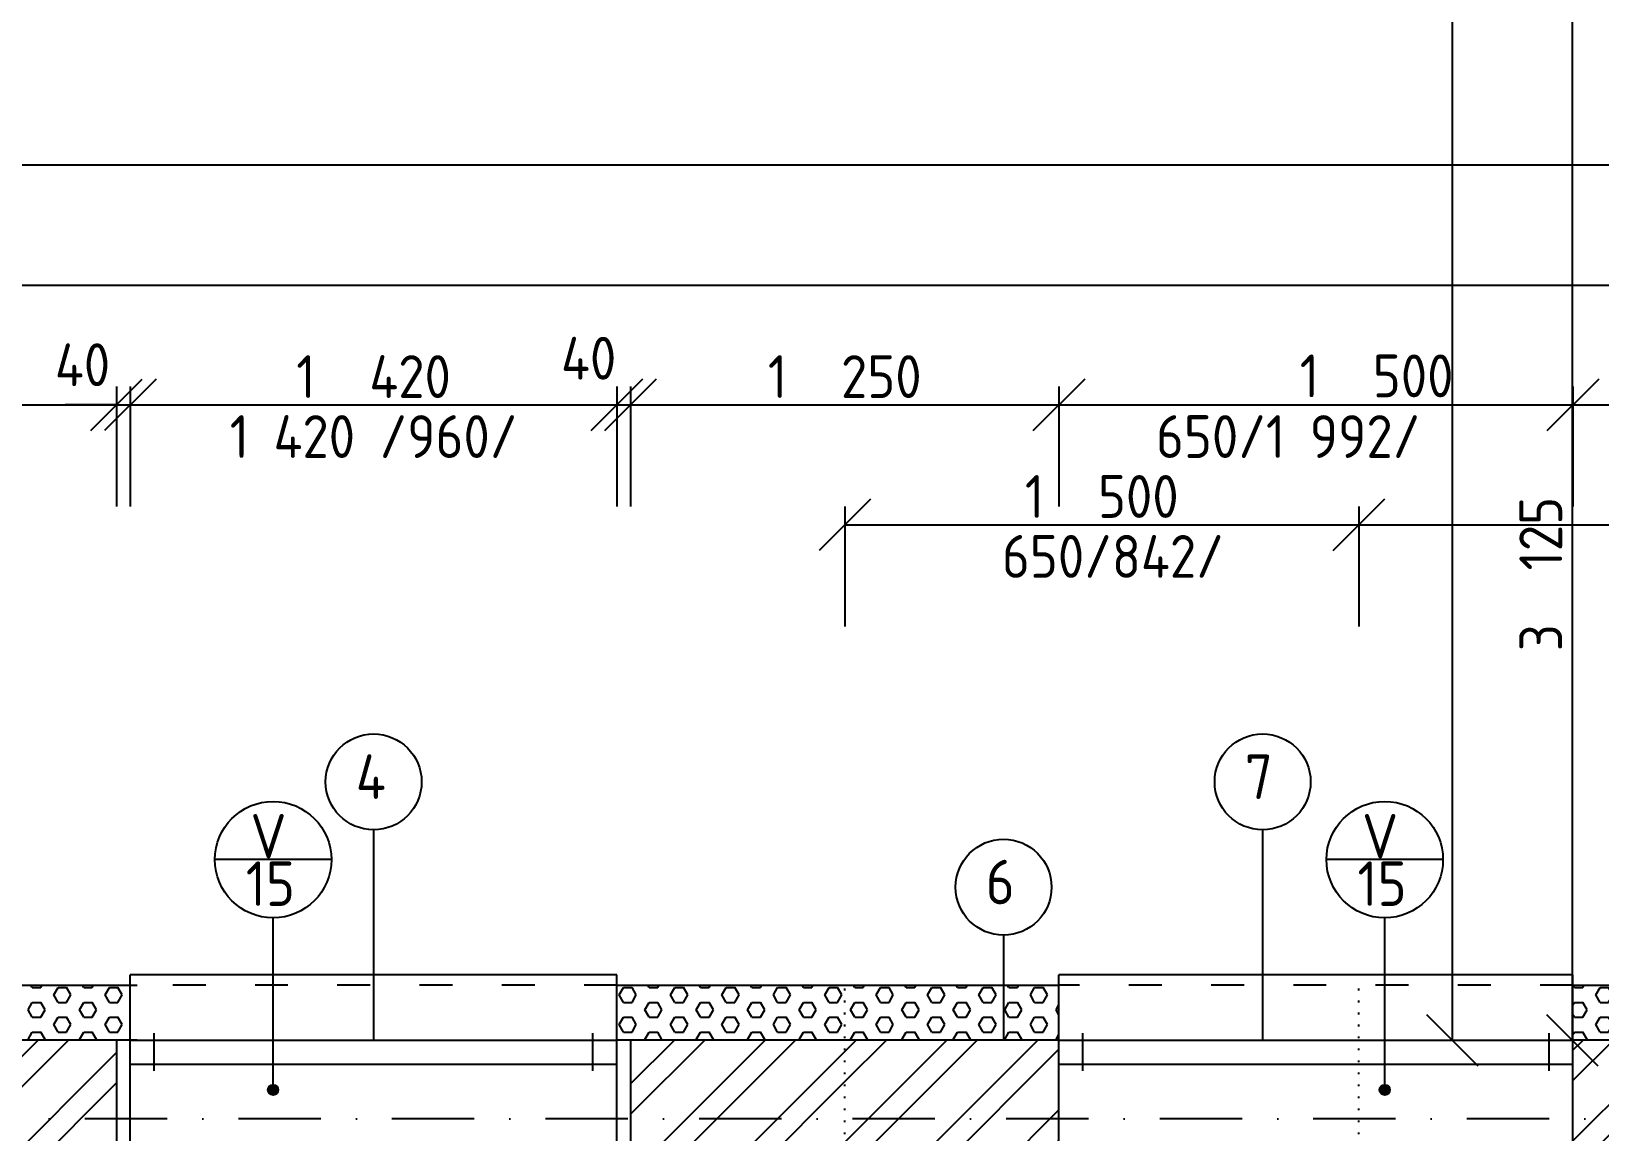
# Model space of a CAD drawing. Extents: x 4511820 to 5180432, y -1526536 to -944957.
# Drawn here: x 5020872 to 5025449, y -1245072 to -1241859 of the extents above; entities that cross this region are included whole.
import ezdxf

# ---------------------------------------------------------------- set-up
doc = ezdxf.new("R2010")
doc.units = 0
doc.header["$MEASUREMENT"] = 0
for name, pattern in [('ACAD_ISO03W100', [30, 12, -18]), ('ACAD_ISO07W100', [3.5, 0.5, -3]), ('BODKOCIARKOVANA_3', [5.6, 3, -1.3, 0, -1.3])]:
    doc.linetypes.add(name, pattern=pattern)
doc.layers.get('0').update_dxf_attribs({"linetype": 'CONTINUOUS'})
doc.layers.get('Defpoints').update_dxf_attribs({"color": 61, "linetype": 'CONTINUOUS'})
for name, color, linetype in [('KÓTY', 4, 'CONTINUOUS'), ('MÚRY', 1, 'CONTINUOUS'), ('OKNÁ', 143, 'CONTINUOUS'), ('osi', 253, 'CONTINUOUS'), ('TENKÁ', 7, 'CONTINUOUS'), ('ŠRAFY', 82, 'CONTINUOUS')]:
    doc.layers.add(name, color=color, linetype=linetype)
doc.styles.add('STYLE1', font='isocp.shx')
doc.dimstyles.new('STANDARD-50', dxfattribs={"dimtxt": 125, "dimasz": 150, "dimexe": 10, "dimexo": 200, "dimgap": 20, "dimtad": 1, "dimdsep": 46, "dimlunit": 6, "dimtxsty": 'STYLE1', "dimblk1": 'OBLIQUE', "dimblk2": 'OBLIQUE', "dimsah": 1, "dimcen": 2.5, "dimse1": 1, "dimse2": 1, "dimadec": 0, "dimazin": 0, "dimtfac": 1, "dimtmove": 1, "dimatfit": 3, "dimldrblk": 'OBLIQUE', "dimfxl": 1, "dimtolj": 1, "dimtzin": 0, "dimarcsym": 0})
pattern_1 = [(45, (584112, 2493.08), (-132.5825215, 132.5825215), []), (45, (584200.39, 2493.08), (-132.5825215, 132.5825215), [])]
pattern_2 = [(0, (0, -89070.035), (0, 43.3012702), [25, -50]), (120, (0, -89070.035), (-37.5, -21.6506351), [25, -50]), (60, (25, -89070.035), (-37.5, 21.6506351), [25, -50])]

# ---------------------------------------------------------------- blocks, each defined once
blk = doc.blocks.new('_OBLIQUE')
at = {"color": 0, "linetype": 'ByBlock'}
blk.add_line((-0.5, -0.5), (0.5, 0.5), dxfattribs=at)
blk = doc.blocks.new('*D13871')
at = {"layer": 'Defpoints', "color": 0}
for p in [(5028092.5, -1225674.2), (5025018.5, -1244804.2), (5028252.5, -1244804.2)]:
    blk.add_point(p, dxfattribs=at)
at = {"layer": 'KÓTY', "color": 0, "lineweight": -2}
blk.add_line((5025018.5, -1225674.2), (5025018.5, -1244804.2), dxfattribs=at)
at = {"layer": 'KÓTY', "color": 0, "linetype": 'ByBlock', "lineweight": -2, "xscale": 150, "yscale": 150, "zscale": 150}
for p, rotation in [((5025018.5, -1225674.2), 90), ((5025018.5, -1244804.2), 270)]:
    blk.add_blockref('_OBLIQUE', p, dxfattribs=dict(at, rotation=rotation))
at = {"layer": 'KÓTY', "color": 0, "insert": (5024936, -1235239.2), "char_height": 125, "attachment_point": 5, "rotation": 90, "style": 'STYLE1'}
blk.add_mtext('\\A1;19ﾠ130', dxfattribs=at)
blk = doc.blocks.new('*D13882')
at = {"layer": 'Defpoints', "color": 0}
for p in [(5028252.5, -1241679.2), (5025368.5, -1244804.2), (5028252.5, -1244804.2)]:
    blk.add_point(p, dxfattribs=at)
at = {"layer": 'KÓTY', "color": 0, "lineweight": -2}
blk.add_line((5025368.5, -1241679.2), (5025368.5, -1244804.2), dxfattribs=at)
at = {"layer": 'KÓTY', "color": 0, "linetype": 'ByBlock', "lineweight": -2, "xscale": 150, "yscale": 150, "zscale": 150}
for p, rotation in [((5025368.5, -1241679.2), 90), ((5025368.5, -1244804.2), 270)]:
    blk.add_blockref('_OBLIQUE', p, dxfattribs=dict(at, rotation=rotation))
at = {"layer": 'KÓTY', "color": 0, "insert": (5025277, -1243443.5), "char_height": 125, "attachment_point": 5, "rotation": 90, "style": 'STYLE1'}
blk.add_mtext('\\A1;3ﾠ125', dxfattribs=at)
blk = doc.blocks.new('*D13954')
at = {"layer": 'Defpoints', "color": 0}
for p in [(5027241, -1241679.2), (4994251, -1242249.7), (4994251, -1242249.7)]:
    blk.add_point(p, dxfattribs=at)
at = {"layer": 'KÓTY', "color": 0, "lineweight": -2}
blk.add_line((5027241, -1242249.7), (4994251, -1242249.7), dxfattribs=at)
at = {"layer": 'KÓTY', "color": 0, "linetype": 'ByBlock', "lineweight": -2, "xscale": 150, "yscale": 150, "zscale": 150, "rotation": 180}
blk.add_blockref('_OBLIQUE', (4994251, -1242249.7), dxfattribs=at)
at = {"layer": 'KÓTY', "color": 0, "linetype": 'ByBlock', "lineweight": -2, "xscale": 150, "yscale": 150, "zscale": 150}
blk.add_blockref('_OBLIQUE', (5027241, -1242249.7), dxfattribs=at)
at = {"layer": 'KÓTY', "color": 0, "insert": (5010746, -1242167.1), "char_height": 125, "attachment_point": 5, "style": 'STYLE1'}
blk.add_mtext('\\A1;32ﾠ990', dxfattribs=at)
blk = doc.blocks.new('*D13955')
at = {"layer": 'Defpoints', "color": 0}
for p in [(5027241, -1242599.7), (5007451, -1244804.2), (5027241, -1244804.2)]:
    blk.add_point(p, dxfattribs=at)
at = {"layer": 'KÓTY', "color": 0, "lineweight": -2}
blk.add_line((5007451, -1242599.7), (5027241, -1242599.7), dxfattribs=at)
at = {"layer": 'KÓTY', "color": 0, "linetype": 'ByBlock', "lineweight": -2, "xscale": 150, "yscale": 150, "zscale": 150, "rotation": 180}
blk.add_blockref('_OBLIQUE', (5007451, -1242599.7), dxfattribs=at)
at = {"layer": 'KÓTY', "color": 0, "linetype": 'ByBlock', "lineweight": -2, "xscale": 150, "yscale": 150, "zscale": 150}
blk.add_blockref('_OBLIQUE', (5027241, -1242599.7), dxfattribs=at)
at = {"layer": 'KÓTY', "color": 0, "insert": (5017346, -1242517.1), "char_height": 125, "attachment_point": 5, "style": 'STYLE1'}
blk.add_mtext('\\A1;19ﾠ790', dxfattribs=at)
blk = doc.blocks.new('*D13972')
at = {"layer": 'Defpoints', "color": 0}
for p in [(5021121, -1242949.7), (5019701, -1244804.2), (5021121, -1244804.2)]:
    blk.add_point(p, dxfattribs=at)
at = {"layer": 'KÓTY', "color": 0, "lineweight": -2}
blk.add_line((5019701, -1242949.7), (5021121, -1242949.7), dxfattribs=at)
at = {"layer": 'KÓTY', "color": 0, "linetype": 'ByBlock', "lineweight": -2, "xscale": 150, "yscale": 150, "zscale": 150, "rotation": 180}
blk.add_blockref('_OBLIQUE', (5019701, -1242949.7), dxfattribs=at)
at = {"layer": 'KÓTY', "color": 0, "linetype": 'ByBlock', "lineweight": -2, "xscale": 150, "yscale": 150, "zscale": 150}
blk.add_blockref('_OBLIQUE', (5021121, -1242949.7), dxfattribs=at)
at = {"layer": 'KÓTY', "color": 0, "insert": (5020411, -1242867.1), "char_height": 125, "attachment_point": 5, "style": 'STYLE1'}
blk.add_mtext('\\A1;1ﾠ420', dxfattribs=at)
blk = doc.blocks.new('*D13973')
at = {"layer": 'Defpoints', "color": 0}
for p in [(5021161, -1242949.7), (5021121, -1244804.2), (5021161, -1244804.2)]:
    blk.add_point(p, dxfattribs=at)
at = {"layer": 'KÓTY', "color": 0, "lineweight": -2}
for p, q in [((5021121, -1242949.7), (5020971, -1242949.7)), ((5021121, -1242949.7), (5021161, -1242949.7)), ((5021161, -1242949.7), (5021311, -1242949.7))]:
    blk.add_line(p, q, dxfattribs=at)
at = {"layer": 'KÓTY', "color": 0, "linetype": 'ByBlock', "lineweight": -2, "xscale": 150, "yscale": 150, "zscale": 150}
blk.add_blockref('_OBLIQUE', (5021121, -1242949.7), dxfattribs=at)
at = {"layer": 'KÓTY', "color": 0, "linetype": 'ByBlock', "lineweight": -2, "xscale": 150, "yscale": 150, "zscale": 150, "rotation": 180}
blk.add_blockref('_OBLIQUE', (5021161, -1242949.7), dxfattribs=at)
at = {"layer": 'KÓTY', "color": 0, "insert": (5021021.5, -1242832.5), "char_height": 125, "attachment_point": 5, "style": 'STYLE1'}
blk.add_mtext('\\A1;40', dxfattribs=at)
blk = doc.blocks.new('*D13974')
at = {"layer": 'Defpoints', "color": 0}
for p in [(5022581, -1242949.7), (5021161, -1244804.2), (5022581, -1244804.2)]:
    blk.add_point(p, dxfattribs=at)
at = {"layer": 'KÓTY', "color": 0, "lineweight": -2}
blk.add_line((5021161, -1242949.7), (5022581, -1242949.7), dxfattribs=at)
at = {"layer": 'KÓTY', "color": 0, "linetype": 'ByBlock', "lineweight": -2, "xscale": 150, "yscale": 150, "zscale": 150, "rotation": 180}
blk.add_blockref('_OBLIQUE', (5021161, -1242949.7), dxfattribs=at)
at = {"layer": 'KÓTY', "color": 0, "linetype": 'ByBlock', "lineweight": -2, "xscale": 150, "yscale": 150, "zscale": 150}
blk.add_blockref('_OBLIQUE', (5022581, -1242949.7), dxfattribs=at)
at = {"layer": 'KÓTY', "color": 0, "insert": (5021871, -1242867.1), "char_height": 125, "attachment_point": 5, "style": 'STYLE1'}
blk.add_mtext('\\A1;1ﾠ420', dxfattribs=at)
blk = doc.blocks.new('*D13975')
at = {"layer": 'Defpoints', "color": 0}
for p in [(5022621, -1242949.7), (5022581, -1244804.2), (5022621, -1244804.2)]:
    blk.add_point(p, dxfattribs=at)
at = {"layer": 'KÓTY', "color": 0, "lineweight": -2}
blk.add_line((5022581, -1242949.7), (5022621, -1242949.7), dxfattribs=at)
at = {"layer": 'KÓTY', "color": 0, "linetype": 'ByBlock', "lineweight": -2, "xscale": 150, "yscale": 150, "zscale": 150, "rotation": 180}
blk.add_blockref('_OBLIQUE', (5022581, -1242949.7), dxfattribs=at)
at = {"layer": 'KÓTY', "color": 0, "linetype": 'ByBlock', "lineweight": -2, "xscale": 150, "yscale": 150, "zscale": 150}
blk.add_blockref('_OBLIQUE', (5022621, -1242949.7), dxfattribs=at)
at = {"layer": 'KÓTY', "color": 0, "insert": (5022498.5, -1242813.5), "char_height": 125, "attachment_point": 5, "style": 'STYLE1'}
blk.add_mtext('\\A1;40', dxfattribs=at)
blk = doc.blocks.new('*D13976')
at = {"layer": 'Defpoints', "color": 0}
for p in [(5023871, -1242949.7), (5022621, -1244804.2), (5023871, -1244804.2)]:
    blk.add_point(p, dxfattribs=at)
at = {"layer": 'KÓTY', "color": 0, "lineweight": -2}
blk.add_line((5022621, -1242949.7), (5023871, -1242949.7), dxfattribs=at)
at = {"layer": 'KÓTY', "color": 0, "linetype": 'ByBlock', "lineweight": -2, "xscale": 150, "yscale": 150, "zscale": 150, "rotation": 180}
blk.add_blockref('_OBLIQUE', (5022621, -1242949.7), dxfattribs=at)
at = {"layer": 'KÓTY', "color": 0, "linetype": 'ByBlock', "lineweight": -2, "xscale": 150, "yscale": 150, "zscale": 150}
blk.add_blockref('_OBLIQUE', (5023871, -1242949.7), dxfattribs=at)
at = {"layer": 'KÓTY', "color": 0, "insert": (5023246, -1242867.1), "char_height": 125, "attachment_point": 5, "style": 'STYLE1'}
blk.add_mtext('\\A1;1ﾠ250', dxfattribs=at)
blk = doc.blocks.new('*D13977')
at = {"layer": 'Defpoints', "color": 0}
for p in [(5025371, -1242949.7), (5023871, -1244804.2), (5025371, -1244804.2)]:
    blk.add_point(p, dxfattribs=at)
at = {"layer": 'KÓTY', "color": 0, "lineweight": -2}
blk.add_line((5023871, -1242949.7), (5025371, -1242949.7), dxfattribs=at)
at = {"layer": 'KÓTY', "color": 0, "linetype": 'ByBlock', "lineweight": -2, "xscale": 150, "yscale": 150, "zscale": 150, "rotation": 180}
blk.add_blockref('_OBLIQUE', (5023871, -1242949.7), dxfattribs=at)
at = {"layer": 'KÓTY', "color": 0, "linetype": 'ByBlock', "lineweight": -2, "xscale": 150, "yscale": 150, "zscale": 150}
blk.add_blockref('_OBLIQUE', (5025371, -1242949.7), dxfattribs=at)
at = {"layer": 'KÓTY', "color": 0, "insert": (5024798, -1242865), "char_height": 125, "attachment_point": 5, "style": 'STYLE1'}
blk.add_mtext('\\A1;1ﾠ500', dxfattribs=at)
blk = doc.blocks.new('*D13978')
at = {"layer": 'Defpoints', "color": 0}
for p in [(5027241, -1242949.7), (5025371, -1244804.2), (5027241, -1244804.2)]:
    blk.add_point(p, dxfattribs=at)
at = {"layer": 'KÓTY', "color": 0, "lineweight": -2}
blk.add_line((5025371, -1242949.7), (5027241, -1242949.7), dxfattribs=at)
at = {"layer": 'KÓTY', "color": 0, "linetype": 'ByBlock', "lineweight": -2, "xscale": 150, "yscale": 150, "zscale": 150, "rotation": 180}
blk.add_blockref('_OBLIQUE', (5025371, -1242949.7), dxfattribs=at)
at = {"layer": 'KÓTY', "color": 0, "linetype": 'ByBlock', "lineweight": -2, "xscale": 150, "yscale": 150, "zscale": 150}
blk.add_blockref('_OBLIQUE', (5027241, -1242949.7), dxfattribs=at)
at = {"layer": 'KÓTY', "color": 0, "insert": (5026306, -1242867.1), "char_height": 125, "attachment_point": 5, "style": 'STYLE1'}
blk.add_mtext('\\A1;1ﾠ870', dxfattribs=at)
blk = doc.blocks.new('*D13981')
at = {"layer": 'Defpoints', "color": 0}
for p in [(5024746, -1243299.7), (5023246, -1244644.2), (5024746, -1244914.2)]:
    blk.add_point(p, dxfattribs=at)
at = {"layer": 'KÓTY', "color": 0, "lineweight": -2}
blk.add_line((5023246, -1243299.7), (5024746, -1243299.7), dxfattribs=at)
at = {"layer": 'KÓTY', "color": 0, "linetype": 'ByBlock', "lineweight": -2, "xscale": 150, "yscale": 150, "zscale": 150, "rotation": 180}
blk.add_blockref('_OBLIQUE', (5023246, -1243299.7), dxfattribs=at)
at = {"layer": 'KÓTY', "color": 0, "linetype": 'ByBlock', "lineweight": -2, "xscale": 150, "yscale": 150, "zscale": 150}
blk.add_blockref('_OBLIQUE', (5024746, -1243299.7), dxfattribs=at)
at = {"layer": 'KÓTY', "color": 0, "insert": (5023996, -1243217.1), "char_height": 125, "attachment_point": 5, "style": 'STYLE1'}
blk.add_mtext('\\A1;1ﾠ500', dxfattribs=at)
blk = doc.blocks.new('*D13982')
at = {"layer": 'Defpoints', "color": 0}
for p in [(5027241, -1243299.7), (5027241, -1244804.2), (5024746, -1244914.2)]:
    blk.add_point(p, dxfattribs=at)
at = {"layer": 'KÓTY', "color": 0, "lineweight": -2}
blk.add_line((5024746, -1243299.7), (5027241, -1243299.7), dxfattribs=at)
at = {"layer": 'KÓTY', "color": 0, "linetype": 'ByBlock', "lineweight": -2, "xscale": 150, "yscale": 150, "zscale": 150, "rotation": 180}
blk.add_blockref('_OBLIQUE', (5024746, -1243299.7), dxfattribs=at)
at = {"layer": 'KÓTY', "color": 0, "linetype": 'ByBlock', "lineweight": -2, "xscale": 150, "yscale": 150, "zscale": 150}
blk.add_blockref('_OBLIQUE', (5027241, -1243299.7), dxfattribs=at)
at = {"layer": 'KÓTY', "color": 0, "insert": (5026287.5, -1243207.5), "char_height": 125, "attachment_point": 5, "style": 'STYLE1'}
blk.add_mtext('\\A1;2ﾠ495', dxfattribs=at)
blk = doc.blocks.new('*D30484')
at = {"layer": 'Defpoints', "color": 0}
for p in [(5028092.5, -1225674.2), (5025018.5, -1244804.2), (5028252.5, -1244804.2)]:
    blk.add_point(p, dxfattribs=at)
at = {"layer": 'KÓTY', "color": 0, "lineweight": -2}
blk.add_line((5025018.5, -1225674.2), (5025018.5, -1244804.2), dxfattribs=at)
at = {"layer": 'KÓTY', "color": 0, "linetype": 'ByBlock', "lineweight": -2, "xscale": 150, "yscale": 150, "zscale": 150}
for p, rotation in [((5025018.5, -1225674.2), 90), ((5025018.5, -1244804.2), 270)]:
    blk.add_blockref('_OBLIQUE', p, dxfattribs=dict(at, rotation=rotation))
at = {"layer": 'KÓTY', "color": 0, "insert": (5024936, -1235239.2), "char_height": 125, "attachment_point": 5, "rotation": 90, "style": 'STYLE1'}
blk.add_mtext('\\A1;19ﾠ130', dxfattribs=at)
blk = doc.blocks.new('*D30495')
at = {"layer": 'Defpoints', "color": 0}
for p in [(5028252.5, -1241679.2), (5025368.5, -1244804.2), (5028252.5, -1244804.2)]:
    blk.add_point(p, dxfattribs=at)
at = {"layer": 'KÓTY', "color": 0, "lineweight": -2}
blk.add_line((5025368.5, -1241679.2), (5025368.5, -1244804.2), dxfattribs=at)
at = {"layer": 'KÓTY', "color": 0, "linetype": 'ByBlock', "lineweight": -2, "xscale": 150, "yscale": 150, "zscale": 150}
for p, rotation in [((5025368.5, -1241679.2), 90), ((5025368.5, -1244804.2), 270)]:
    blk.add_blockref('_OBLIQUE', p, dxfattribs=dict(at, rotation=rotation))
at = {"layer": 'KÓTY', "color": 0, "insert": (5025277, -1243443.5), "char_height": 125, "attachment_point": 5, "rotation": 90, "style": 'STYLE1'}
blk.add_mtext('\\A1;3ﾠ125', dxfattribs=at)
blk = doc.blocks.new('*D30517')
at = {"layer": 'Defpoints', "color": 0}
for p in [(5027241, -1241679.2), (4994251, -1242249.7), (4994251, -1242249.7)]:
    blk.add_point(p, dxfattribs=at)
at = {"layer": 'KÓTY', "color": 0, "lineweight": -2}
blk.add_line((5027241, -1242249.7), (4994251, -1242249.7), dxfattribs=at)
at = {"layer": 'KÓTY', "color": 0, "linetype": 'ByBlock', "lineweight": -2, "xscale": 150, "yscale": 150, "zscale": 150, "rotation": 180}
blk.add_blockref('_OBLIQUE', (4994251, -1242249.7), dxfattribs=at)
at = {"layer": 'KÓTY', "color": 0, "linetype": 'ByBlock', "lineweight": -2, "xscale": 150, "yscale": 150, "zscale": 150}
blk.add_blockref('_OBLIQUE', (5027241, -1242249.7), dxfattribs=at)
at = {"layer": 'KÓTY', "color": 0, "insert": (5010746, -1242167.1), "char_height": 125, "attachment_point": 5, "style": 'STYLE1'}
blk.add_mtext('\\A1;32ﾠ990', dxfattribs=at)
blk = doc.blocks.new('*D30518')
at = {"layer": 'Defpoints', "color": 0}
for p in [(5027241, -1242599.7), (5007451, -1244804.2), (5027241, -1244804.2)]:
    blk.add_point(p, dxfattribs=at)
at = {"layer": 'KÓTY', "color": 0, "lineweight": -2}
blk.add_line((5007451, -1242599.7), (5027241, -1242599.7), dxfattribs=at)
at = {"layer": 'KÓTY', "color": 0, "linetype": 'ByBlock', "lineweight": -2, "xscale": 150, "yscale": 150, "zscale": 150, "rotation": 180}
blk.add_blockref('_OBLIQUE', (5007451, -1242599.7), dxfattribs=at)
at = {"layer": 'KÓTY', "color": 0, "linetype": 'ByBlock', "lineweight": -2, "xscale": 150, "yscale": 150, "zscale": 150}
blk.add_blockref('_OBLIQUE', (5027241, -1242599.7), dxfattribs=at)
at = {"layer": 'KÓTY', "color": 0, "insert": (5017346, -1242517.1), "char_height": 125, "attachment_point": 5, "style": 'STYLE1'}
blk.add_mtext('\\A1;19ﾠ790', dxfattribs=at)
blk = doc.blocks.new('*D30537')
at = {"layer": 'Defpoints', "color": 0}
for p in [(5021121, -1242949.7), (5019701, -1244804.2), (5021121, -1244804.2)]:
    blk.add_point(p, dxfattribs=at)
at = {"layer": 'KÓTY', "color": 0, "lineweight": -2}
blk.add_line((5019701, -1242949.7), (5021121, -1242949.7), dxfattribs=at)
at = {"layer": 'KÓTY', "color": 0, "linetype": 'ByBlock', "lineweight": -2, "xscale": 150, "yscale": 150, "zscale": 150, "rotation": 180}
blk.add_blockref('_OBLIQUE', (5019701, -1242949.7), dxfattribs=at)
at = {"layer": 'KÓTY', "color": 0, "linetype": 'ByBlock', "lineweight": -2, "xscale": 150, "yscale": 150, "zscale": 150}
blk.add_blockref('_OBLIQUE', (5021121, -1242949.7), dxfattribs=at)
at = {"layer": 'KÓTY', "color": 0, "insert": (5020411, -1242867.1), "char_height": 125, "attachment_point": 5, "style": 'STYLE1'}
blk.add_mtext('\\A1;1ﾠ420', dxfattribs=at)
blk = doc.blocks.new('*D30538')
at = {"layer": 'Defpoints', "color": 0}
for p in [(5021161, -1242949.7), (5021121, -1244804.2), (5021161, -1244804.2)]:
    blk.add_point(p, dxfattribs=at)
at = {"layer": 'KÓTY', "color": 0, "lineweight": -2}
for p, q in [((5021121, -1242949.7), (5020971, -1242949.7)), ((5021121, -1242949.7), (5021161, -1242949.7)), ((5021161, -1242949.7), (5021311, -1242949.7))]:
    blk.add_line(p, q, dxfattribs=at)
at = {"layer": 'KÓTY', "color": 0, "linetype": 'ByBlock', "lineweight": -2, "xscale": 150, "yscale": 150, "zscale": 150}
blk.add_blockref('_OBLIQUE', (5021121, -1242949.7), dxfattribs=at)
at = {"layer": 'KÓTY', "color": 0, "linetype": 'ByBlock', "lineweight": -2, "xscale": 150, "yscale": 150, "zscale": 150, "rotation": 180}
blk.add_blockref('_OBLIQUE', (5021161, -1242949.7), dxfattribs=at)
at = {"layer": 'KÓTY', "color": 0, "insert": (5021021.5, -1242832.5), "char_height": 125, "attachment_point": 5, "style": 'STYLE1'}
blk.add_mtext('\\A1;40', dxfattribs=at)
blk = doc.blocks.new('*D30539')
at = {"layer": 'Defpoints', "color": 0}
for p in [(5022581, -1242949.7), (5021161, -1244804.2), (5022581, -1244804.2)]:
    blk.add_point(p, dxfattribs=at)
at = {"layer": 'KÓTY', "color": 0, "lineweight": -2}
blk.add_line((5021161, -1242949.7), (5022581, -1242949.7), dxfattribs=at)
at = {"layer": 'KÓTY', "color": 0, "linetype": 'ByBlock', "lineweight": -2, "xscale": 150, "yscale": 150, "zscale": 150, "rotation": 180}
blk.add_blockref('_OBLIQUE', (5021161, -1242949.7), dxfattribs=at)
at = {"layer": 'KÓTY', "color": 0, "linetype": 'ByBlock', "lineweight": -2, "xscale": 150, "yscale": 150, "zscale": 150}
blk.add_blockref('_OBLIQUE', (5022581, -1242949.7), dxfattribs=at)
at = {"layer": 'KÓTY', "color": 0, "insert": (5021871, -1242867.1), "char_height": 125, "attachment_point": 5, "style": 'STYLE1'}
blk.add_mtext('\\A1;1ﾠ420', dxfattribs=at)
blk = doc.blocks.new('*D30540')
at = {"layer": 'Defpoints', "color": 0}
for p in [(5022621, -1242949.7), (5022581, -1244804.2), (5022621, -1244804.2)]:
    blk.add_point(p, dxfattribs=at)
at = {"layer": 'KÓTY', "color": 0, "lineweight": -2}
blk.add_line((5022581, -1242949.7), (5022621, -1242949.7), dxfattribs=at)
at = {"layer": 'KÓTY', "color": 0, "linetype": 'ByBlock', "lineweight": -2, "xscale": 150, "yscale": 150, "zscale": 150, "rotation": 180}
blk.add_blockref('_OBLIQUE', (5022581, -1242949.7), dxfattribs=at)
at = {"layer": 'KÓTY', "color": 0, "linetype": 'ByBlock', "lineweight": -2, "xscale": 150, "yscale": 150, "zscale": 150}
blk.add_blockref('_OBLIQUE', (5022621, -1242949.7), dxfattribs=at)
at = {"layer": 'KÓTY', "color": 0, "insert": (5022498.5, -1242813.5), "char_height": 125, "attachment_point": 5, "style": 'STYLE1'}
blk.add_mtext('\\A1;40', dxfattribs=at)
blk = doc.blocks.new('*D30541')
at = {"layer": 'Defpoints', "color": 0}
for p in [(5023871, -1242949.7), (5022621, -1244804.2), (5023871, -1244804.2)]:
    blk.add_point(p, dxfattribs=at)
at = {"layer": 'KÓTY', "color": 0, "lineweight": -2}
blk.add_line((5022621, -1242949.7), (5023871, -1242949.7), dxfattribs=at)
at = {"layer": 'KÓTY', "color": 0, "linetype": 'ByBlock', "lineweight": -2, "xscale": 150, "yscale": 150, "zscale": 150, "rotation": 180}
blk.add_blockref('_OBLIQUE', (5022621, -1242949.7), dxfattribs=at)
at = {"layer": 'KÓTY', "color": 0, "linetype": 'ByBlock', "lineweight": -2, "xscale": 150, "yscale": 150, "zscale": 150}
blk.add_blockref('_OBLIQUE', (5023871, -1242949.7), dxfattribs=at)
at = {"layer": 'KÓTY', "color": 0, "insert": (5023246, -1242867.1), "char_height": 125, "attachment_point": 5, "style": 'STYLE1'}
blk.add_mtext('\\A1;1ﾠ250', dxfattribs=at)
blk = doc.blocks.new('*D30542')
at = {"layer": 'Defpoints', "color": 0}
for p in [(5025371, -1242949.7), (5023871, -1244804.2), (5025371, -1244804.2)]:
    blk.add_point(p, dxfattribs=at)
at = {"layer": 'KÓTY', "color": 0, "lineweight": -2}
blk.add_line((5023871, -1242949.7), (5025371, -1242949.7), dxfattribs=at)
at = {"layer": 'KÓTY', "color": 0, "linetype": 'ByBlock', "lineweight": -2, "xscale": 150, "yscale": 150, "zscale": 150, "rotation": 180}
blk.add_blockref('_OBLIQUE', (5023871, -1242949.7), dxfattribs=at)
at = {"layer": 'KÓTY', "color": 0, "linetype": 'ByBlock', "lineweight": -2, "xscale": 150, "yscale": 150, "zscale": 150}
blk.add_blockref('_OBLIQUE', (5025371, -1242949.7), dxfattribs=at)
at = {"layer": 'KÓTY', "color": 0, "insert": (5024798, -1242865), "char_height": 125, "attachment_point": 5, "style": 'STYLE1'}
blk.add_mtext('\\A1;1ﾠ500', dxfattribs=at)
blk = doc.blocks.new('*D30543')
at = {"layer": 'Defpoints', "color": 0}
for p in [(5027241, -1242949.7), (5025371, -1244804.2), (5027241, -1244804.2)]:
    blk.add_point(p, dxfattribs=at)
at = {"layer": 'KÓTY', "color": 0, "lineweight": -2}
blk.add_line((5025371, -1242949.7), (5027241, -1242949.7), dxfattribs=at)
at = {"layer": 'KÓTY', "color": 0, "linetype": 'ByBlock', "lineweight": -2, "xscale": 150, "yscale": 150, "zscale": 150, "rotation": 180}
blk.add_blockref('_OBLIQUE', (5025371, -1242949.7), dxfattribs=at)
at = {"layer": 'KÓTY', "color": 0, "linetype": 'ByBlock', "lineweight": -2, "xscale": 150, "yscale": 150, "zscale": 150}
blk.add_blockref('_OBLIQUE', (5027241, -1242949.7), dxfattribs=at)
at = {"layer": 'KÓTY', "color": 0, "insert": (5026306, -1242867.1), "char_height": 125, "attachment_point": 5, "style": 'STYLE1'}
blk.add_mtext('\\A1;1ﾠ870', dxfattribs=at)
blk = doc.blocks.new('*D30546')
at = {"layer": 'Defpoints', "color": 0}
for p in [(5024746, -1243299.7), (5023246, -1244644.2), (5024746, -1244914.2)]:
    blk.add_point(p, dxfattribs=at)
at = {"layer": 'KÓTY', "color": 0, "lineweight": -2}
blk.add_line((5023246, -1243299.7), (5024746, -1243299.7), dxfattribs=at)
at = {"layer": 'KÓTY', "color": 0, "linetype": 'ByBlock', "lineweight": -2, "xscale": 150, "yscale": 150, "zscale": 150, "rotation": 180}
blk.add_blockref('_OBLIQUE', (5023246, -1243299.7), dxfattribs=at)
at = {"layer": 'KÓTY', "color": 0, "linetype": 'ByBlock', "lineweight": -2, "xscale": 150, "yscale": 150, "zscale": 150}
blk.add_blockref('_OBLIQUE', (5024746, -1243299.7), dxfattribs=at)
at = {"layer": 'KÓTY', "color": 0, "insert": (5023996, -1243217.1), "char_height": 125, "attachment_point": 5, "style": 'STYLE1'}
blk.add_mtext('\\A1;1ﾠ500', dxfattribs=at)
blk = doc.blocks.new('*D30547')
at = {"layer": 'Defpoints', "color": 0}
for p in [(5027241, -1243299.7), (5027241, -1244804.2), (5024746, -1244914.2)]:
    blk.add_point(p, dxfattribs=at)
at = {"layer": 'KÓTY', "color": 0, "lineweight": -2}
blk.add_line((5024746, -1243299.7), (5027241, -1243299.7), dxfattribs=at)
at = {"layer": 'KÓTY', "color": 0, "linetype": 'ByBlock', "lineweight": -2, "xscale": 150, "yscale": 150, "zscale": 150, "rotation": 180}
blk.add_blockref('_OBLIQUE', (5024746, -1243299.7), dxfattribs=at)
at = {"layer": 'KÓTY', "color": 0, "linetype": 'ByBlock', "lineweight": -2, "xscale": 150, "yscale": 150, "zscale": 150}
blk.add_blockref('_OBLIQUE', (5027241, -1243299.7), dxfattribs=at)
at = {"layer": 'KÓTY', "color": 0, "insert": (5026287.5, -1243207.5), "char_height": 125, "attachment_point": 5, "style": 'STYLE1'}
blk.add_mtext('\\A1;2ﾠ495', dxfattribs=at)

msp = doc.modelspace()

# ---------------------------------------------------------------- hatches: boundary and pattern name
at = {"layer": 'TENKÁ'}
h = msp.add_hatch(color=256, dxfattribs=at)
h.dxf.hatch_style = 1
h.paths.add_polyline_path([(5021577.62, -1244934.9, 2.41421356), (5021592.62, -1244949.9, 0.41421356)])
h = msp.add_hatch(color=256, dxfattribs=at)
h.dxf.hatch_style = 1
h.paths.add_polyline_path([(5024821.62, -1244934.9, 2.41421356), (5024836.62, -1244949.9, 0.41421356)])
at = {"layer": 'ŠRAFY'}
h = msp.add_hatch(dxfattribs=at)
h.set_pattern_fill('HEX', color=256, scale=200)
h.set_pattern_definition(pattern_2)
h.paths.add_polyline_path([(5027241, -1244054.226), (5027241, -1244014.226), (5027081, -1244014.226), (5027081, -1244644.226), (5025371, -1244644.226), (5025371, -1244804.226), (5027241, -1244804.226)])
h = msp.add_hatch(dxfattribs=at)
h.set_pattern_fill('ANSI32', color=256, scale=500)
h.set_pattern_definition(pattern_1)
h.paths.add_polyline_path([(5027621, -1244884.226), (5027621, -1244054.226), (5027241, -1244054.226), (5027241, -1244804.226), (5025371, -1244804.226), (5025371, -1244874.226), (5025371, -1245184.226), (5025441, -1245184.226), (5025641, -1245184.226), (5027241, -1245184.226), (5027441, -1245184.226), (5027621, -1245184.226)])
h = msp.add_hatch(dxfattribs=at)
h.set_pattern_fill('HEX', color=256, scale=200)
h.set_pattern_definition(pattern_2)
h.paths.add_polyline_path([(5021161, -1244804.226), (5021161, -1244644.226), (5019701, -1244644.226), (5019701, -1244804.226), (5021121, -1244804.226)])
h = msp.add_hatch(dxfattribs=at)
h.set_pattern_fill('HEX', color=256, scale=200)
h.set_pattern_definition(pattern_2)
h.paths.add_polyline_path([(5022581, -1244644.226), (5022581, -1244804.226), (5022621, -1244804.226), (5023871, -1244804.226), (5023871, -1244644.226), (5023709.355, -1244644.226)])
h = msp.add_hatch(dxfattribs=at)
h.set_pattern_fill('ANSI32', color=256, scale=500)
h.set_pattern_definition(pattern_1)
h.paths.add_polyline_path([(5019701, -1245184.226), (5020681, -1245184.226), (5020981, -1245184.226), (5021121, -1245184.226), (5021121, -1244804.226), (5019701, -1244804.226)])
h = msp.add_hatch(dxfattribs=at)
h.set_pattern_fill('ANSI32', color=256, scale=500)
h.set_pattern_definition(pattern_1)
h.paths.add_polyline_path([(5022621, -1244804.226), (5022621, -1245184.226), (5022891, -1245184.226), (5023141, -1245184.226), (5023246, -1245184.226), (5023246, -1244804.226)])
h = msp.add_hatch(dxfattribs=at)
h.set_pattern_fill('ANSI32', color=256, scale=500)
h.set_pattern_definition(pattern_1)
h.paths.add_polyline_path([(5023871, -1245184.226), (5023871, -1244874.226), (5023871, -1244804.226), (5023246, -1244804.226), (5023246, -1245184.226)])

# ---------------------------------------------------------------- linework, layer by layer
at = {"layer": 'KÓTY', "ltscale": 0.25}
for p, q in [((5021121, -1242896.278), (5021121, -1243246.278)), ((5021121, -1242896.278), (5021121, -1243246.278)), ((5021161, -1242896.278), (5021161, -1243246.278)), ((5021161, -1242896.278), (5021161, -1243246.278)), ((5022581, -1242896.278), (5022581, -1243246.278)), ((5022581, -1242896.278), (5022581, -1243246.278)), ((5022621, -1242896.278), (5022621, -1243246.278)), ((5022621, -1242896.278), (5022621, -1243246.278)), ((5023871, -1242896.278), (5023871, -1243246.278)), ((5023871, -1242896.278), (5023871, -1243246.278)), ((5025371, -1242896.278), (5025371, -1243246.278)), ((5025371, -1242896.278), (5025371, -1243246.278)), ((5023246, -1243246.278), (5023246, -1243596.278)), ((5023246, -1243246.278), (5023246, -1243596.278)), ((5024746, -1243246.278), (5024746, -1243596.278)), ((5024746, -1243246.278), (5024746, -1243596.278))]:
    msp.add_line(p, q, dxfattribs=at)
at = {"layer": 'MÚRY'}
for p, q in [((5019701, -1244644.226), (5021181, -1244644.226)), ((5021161, -1245184.226), (5021161, -1244644.226)), ((5022581, -1244644.226), (5023871, -1244644.226)), ((5022581, -1245184.226), (5022581, -1244644.226)), ((5023871, -1245184.226), (5023871, -1244644.226)), ((5025371, -1244644.226), (5027081, -1244644.226)), ((5025371, -1245184.226), (5025371, -1244644.226))]:
    msp.add_line(p, q, dxfattribs=at)
at = {"layer": 'OKNÁ', "ltscale": 0.25}
for p, q in [((5021871, -1244190.372), (5021871, -1244804.226)), ((5024465.355, -1244190.372), (5024465.355, -1244804.226)), ((5023709.355, -1244497.872), (5023709.355, -1244804.226)), ((5021161, -1244804.226), (5022581, -1244804.226)), ((5021231, -1244894.226), (5021231, -1244784.226)), ((5021231, -1244894.226), (5021231, -1244784.226)), ((5022511, -1244894.226), (5022511, -1244784.226)), ((5022511, -1244894.226), (5022511, -1244784.226)), ((5023871, -1244804.226), (5025371, -1244804.226)), ((5023941, -1244894.226), (5023941, -1244784.226)), ((5023941, -1244894.226), (5023941, -1244784.226)), ((5025301, -1244894.226), (5025301, -1244784.226)), ((5025301, -1244894.226), (5025301, -1244784.226)), ((5021161, -1244874.226), (5022581, -1244874.226)), ((5023871, -1244874.226), (5025371, -1244874.226))]:
    msp.add_line(p, q, dxfattribs=at)
for centre in [(5021871, -1244050.372), (5024465.355, -1244050.372), (5023709.355, -1244357.872)]:
    msp.add_circle(centre, 140, dxfattribs=at)
at = {"layer": 'osi', "linetype": 'BODKOCIARKOVANA_3', "ltscale": 80}
msp.add_line((5041881, -1245034.226), (4978211, -1245034.226), dxfattribs=at)
at = {"layer": 'TENKÁ', "ltscale": 0.25}
for p, q in [((5021747.62, -1244277.497), (5021407.62, -1244277.497)), ((5024991.62, -1244277.497), (5024651.62, -1244277.497)), ((5021577.62, -1244949.9), (5021577.62, -1244447.497)), ((5024821.62, -1244949.9), (5024821.62, -1244447.497)), ((5022581, -1244614.226), (5021161, -1244614.226)), ((5021161, -1244644.226), (5021161, -1244614.226)), ((5022581, -1244644.226), (5022581, -1244614.226)), ((5025371, -1244614.226), (5023871, -1244614.226)), ((5023871, -1244644.226), (5023871, -1244614.226)), ((5025371, -1244644.226), (5025371, -1244614.226))]:
    msp.add_line(p, q, dxfattribs=at)
at = {"layer": 'TENKÁ', "linetype": 'ACAD_ISO03W100', "ltscale": 8}
for p, q in [((5022581, -1244644.226), (5021161, -1244644.226)), ((5025371, -1244644.226), (5023871, -1244644.226))]:
    msp.add_line(p, q, dxfattribs=at)
at = {"layer": 'TENKÁ', "linetype": 'ACAD_ISO07W100', "ltscale": 10}
for p, q in [((5023246, -1245184.226), (5023246, -1244644.226)), ((5024746, -1245184.226), (5024746, -1244644.226))]:
    msp.add_line(p, q, dxfattribs=at)
at = {"layer": 'TENKÁ'}
for p, q in [((5021181, -1244804.226), (5019701, -1244804.226)), ((5021121, -1244804.226), (5021121, -1245184.226)), ((5023871, -1244804.226), (5022581, -1244804.226)), ((5022621, -1244804.226), (5022621, -1245184.226)), ((5027241, -1244804.226), (5025371, -1244804.226))]:
    msp.add_line(p, q, dxfattribs=at)
at = {"layer": 'TENKÁ', "ltscale": 0.25}
for centre in [(5021577.62, -1244277.497), (5024821.62, -1244277.497)]:
    msp.add_circle(centre, 170, dxfattribs=at)
at = {"layer": 'TENKÁ'}
for centre in [(5021577.62, -1244949.9), (5024821.62, -1244949.9)]:
    msp.add_circle(centre, 15, dxfattribs=at)

# ---------------------------------------------------------------- texts
at = {"layer": 'KÓTY', "char_height": 125, "attachment_point": 5, "style": 'STYLE1'}
for s, insert in [('\\A1;1 420 /960/', (5021871, -1243042.138)), ('\\A1;1 420 /960/', (5021871, -1243042.138)), ('\\A1;650/1 992/', (5024539.877, -1243042.138)), ('\\A1;650/842/', (5024028.377, -1243392.138))]:
    msp.add_mtext(s, dxfattribs=dict(at, insert=insert))
at = {"layer": 'TENKÁ', "style": 'STYLE1'}
for s, p in [('4', (5021818.97, -1244100.372)), ('7', (5024413.325, -1244100.372)), ('V', (5021511.59, -1244273.997)), ('V', (5024755.59, -1244273.997)), ('15', (5021498.09, -1244412.633)), ('6', (5023657.325, -1244407.872)), ('15', (5024742.09, -1244412.633))]:
    msp.add_text(s, height=130, dxfattribs=at).set_placement(p)

# ---------------------------------------------------------------- dimensions: what is measured, and where the dimension line sits
at = {"layer": 'KÓTY'}
for picture in ['*D13871', '*D30484']:
    dim = msp.add_linear_dim(base=(5025018.5, -1244804.226), p1=(5028092.5, -1225674.226), p2=(5028252.5, -1244804.226), angle=90, dimstyle='STANDARD-50', dxfattribs=at)
    dim.commit()
    dim.dimension.update_dxf_attribs({"geometry": picture, "text_midpoint": (5024935.957, -1235239.226)})
for picture in ['*D13882', '*D30495']:
    dim = msp.add_linear_dim(base=(5025368.5, -1244804.226), p1=(5028252.5, -1241679.226), p2=(5028252.5, -1244804.226), angle=90, dimstyle='STANDARD-50', dxfattribs=at)
    dim.commit()
    dim.dimension.update_dxf_attribs({"geometry": picture, "text_midpoint": (5025359.5, -1243443.535), "dimtype": 160})
for base, p1, p2, picture, middle in [((4994251, -1242249.681), (5027241, -1241679.226), (4994251, -1242249.681), '*D13954', (5010746, -1242167.138)), ((4994251, -1242249.681), (5027241, -1241679.226), (4994251, -1242249.681), '*D30517', (5010746, -1242167.138)), ((5027241, -1242599.681), (5007451, -1244804.226), (5027241, -1244804.226), '*D13955', (5017346, -1242517.138)), ((5027241, -1242599.681), (5007451, -1244804.226), (5027241, -1244804.226), '*D30518', (5017346, -1242517.138)), ((5021121, -1242949.681), (5019701, -1244804.226), (5021121, -1244804.226), '*D13972', (5020411, -1242867.138)), ((5021121, -1242949.681), (5019701, -1244804.226), (5021121, -1244804.226), '*D30537', (5020411, -1242867.138)), ((5022581, -1242949.681), (5021161, -1244804.226), (5022581, -1244804.226), '*D13974', (5021871, -1242867.138)), ((5022581, -1242949.681), (5021161, -1244804.226), (5022581, -1244804.226), '*D30539', (5021871, -1242867.138)), ((5023871, -1242949.681), (5022621, -1244804.226), (5023871, -1244804.226), '*D13976', (5023246, -1242867.138)), ((5023871, -1242949.681), (5022621, -1244804.226), (5023871, -1244804.226), '*D30541', (5023246, -1242867.138)), ((5027241, -1242949.681), (5025371, -1244804.226), (5027241, -1244804.226), '*D13978', (5026306, -1242867.138)), ((5027241, -1242949.681), (5025371, -1244804.226), (5027241, -1244804.226), '*D30543', (5026306, -1242867.138)), ((5024746, -1243299.681), (5023246, -1244644.226), (5024746, -1244914.226), '*D13981', (5023996, -1243217.138)), ((5024746, -1243299.681), (5023246, -1244644.226), (5024746, -1244914.226), '*D30546', (5023996, -1243217.138))]:
    dim = msp.add_linear_dim(base=base, p1=p1, p2=p2, dimstyle='STANDARD-50', dxfattribs=at)
    dim.commit()
    dim.dimension.update_dxf_attribs({"geometry": picture, "text_midpoint": middle})
for base, p1, p2, picture, middle in [((5022621, -1242949.681), (5022581, -1244804.226), (5022621, -1244804.226), '*D13975', (5022498.5, -1242896.035)), ((5022621, -1242949.681), (5022581, -1244804.226), (5022621, -1244804.226), '*D30540', (5022498.5, -1242896.035)), ((5021161, -1242949.681), (5021121, -1244804.226), (5021161, -1244804.226), '*D13973', (5021021.5, -1242915.035)), ((5021161, -1242949.681), (5021121, -1244804.226), (5021161, -1244804.226), '*D30538', (5021021.5, -1242915.035)), ((5025371, -1242949.681), (5023871, -1244804.226), (5025371, -1244804.226), '*D13977', (5024798, -1242947.535)), ((5025371, -1242949.681), (5023871, -1244804.226), (5025371, -1244804.226), '*D30542', (5024798, -1242947.535)), ((5027241, -1243299.681), (5024746, -1244914.226), (5027241, -1244804.226), '*D13982', (5026287.5, -1243290.035)), ((5027241, -1243299.681), (5024746, -1244914.226), (5027241, -1244804.226), '*D30547', (5026287.5, -1243290.035))]:
    dim = msp.add_linear_dim(base=base, p1=p1, p2=p2, dimstyle='STANDARD-50', dxfattribs=at)
    dim.commit()
    dim.dimension.update_dxf_attribs({"geometry": picture, "text_midpoint": middle, "dimtype": 160})

doc.saveas('drawing.dxf')
